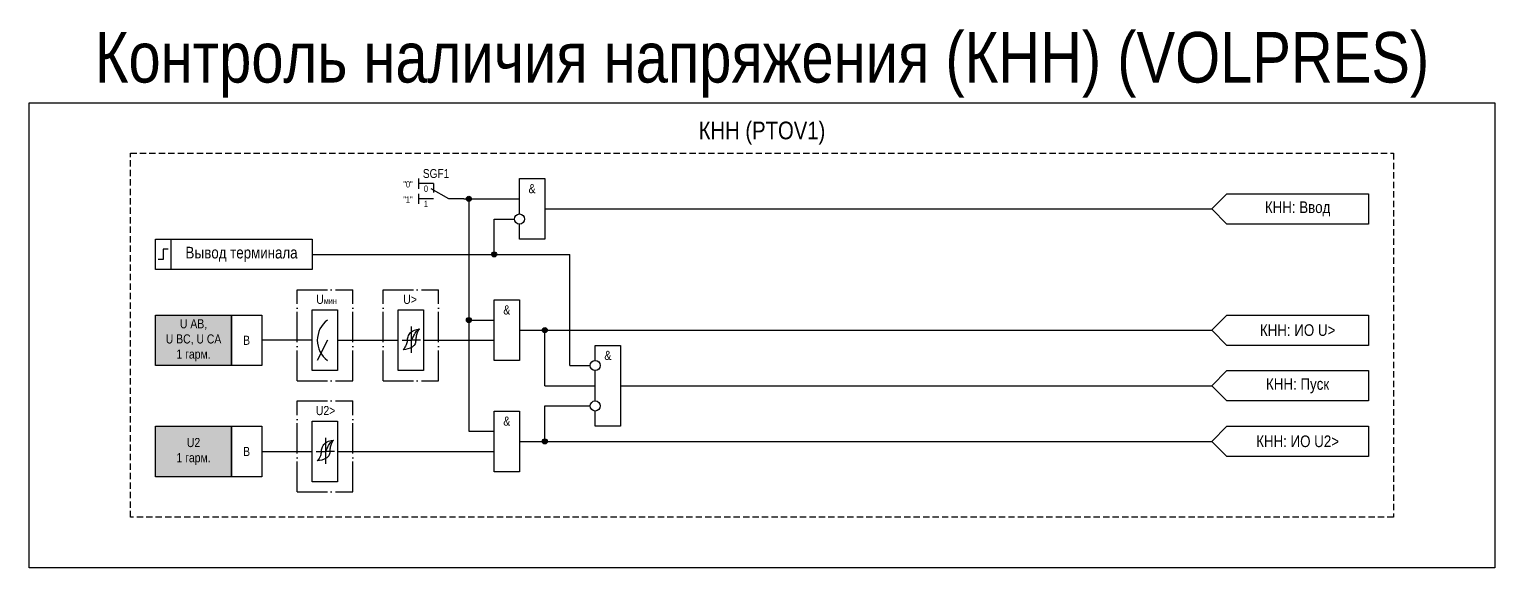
# Model space of a CAD drawing. Header units: millimetres. Extents: x -1643 to 443, y -2 to 115.
# Drawn here: x -656 to -366, y -2 to 104.5 of the extents above; entities that cross this region are included whole.
import ezdxf
from ezdxf.enums import TextEntityAlignment as Align

# ---------------------------------------------------------------- set-up
doc = ezdxf.new("R2010")
doc.units = ezdxf.units.MM
doc.linetypes.add('ACAD_ISO04W100', pattern=[30, 24, -3, 0, -3])
doc.linetypes.add('штриховая2', pattern=[0.375, 0.25, -0.125])
doc.layers.add('Основная', color=7, linetype='Continuous')
doc.styles.add('1.8_Gost_RD', font='ARIALN.TTF', dxfattribs={"height": 1.8})
doc.styles.add('2.5_Gost_RD', font='ARIALN.TTF', dxfattribs={"height": 2.5})
doc.styles.add('3.5_Gost_RD', font='ARIALN.TTF', dxfattribs={"height": 3.5})
doc.styles.add('Вывод', font='ARIALN.TTF', dxfattribs={"height": 2.5})
doc.styles.add('Компонент', font='ARIALN.TTF', dxfattribs={"height": 3.5})

# ---------------------------------------------------------------- blocks, each defined once
blk = doc.blocks.new('*U71')
at = {"layer": 'Основная', "linetype": 'ACAD_ISO04W100', "ltscale": 0.25}
for p, q in [((0, 0), (11, 0)), ((0, -18), (0, 0)), ((11, -18), (11, 0)), ((0, -18), (11, -18))]:
    blk.add_line(p, q, dxfattribs=at)
at = {"layer": 'Основная', "style": 'Компонент'}
blk.add_attdef('ОУ', text='', height=3.5, dxfattribs=at).set_placement((11, 0), align=Align.MIDDLE_CENTER)
blk = doc.blocks.new('*U83')
at = {"layer": 'Основная', "linetype": 'ACAD_ISO04W100', "ltscale": 0.25}
for p, q in [((0, 0), (11, 0)), ((0, -18), (0, 0)), ((11, -18), (11, 0)), ((0, -18), (11, -18))]:
    blk.add_line(p, q, dxfattribs=at)
at = {"layer": 'Основная', "style": 'Компонент'}
blk.add_attdef('ОУ', text='', height=3.5, dxfattribs=at).set_placement((11, 0), align=Align.MIDDLE_CENTER)
blk = doc.blocks.new('*U80')
at = {"layer": 'Основная', "ltscale": 0.35}
blk.add_line((6, 6), (6, 2.5), dxfattribs=at)
at = {"layer": 'Основная', "color": 0}
blk.add_line((0, 0), (7, 4), dxfattribs=at)
blk = doc.blocks.new('*U92')
at = {"layer": 'Основная', "color": 0}
for p, q in [((-3, 6), (-9, 6)), ((-3, 0), (-9, 0)), ((9, 0), (3, 0))]:
    blk.add_line(p, q, dxfattribs=at)
at = {"layer": 'Основная', "ltscale": 0.25, "xscale": -1}
blk.add_blockref('*U80', (3, 0), dxfattribs=at)
at = {"layer": 'Основная'}
for tag, height, style, p in [('ОУ', 3.5, 'Компонент', (-2, 10)), ('В1', 2.5, 'Вывод', (-13, 6)), ('В2', 2.5, 'Вывод', (-6, 4)), ('В3', 2.5, 'Вывод', (-6, -2))]:
    blk.add_attdef(tag, text='', height=height, dxfattribs=dict(at, style=style)).set_placement(p, align=Align.MIDDLE_CENTER)
blk = doc.blocks.new('Точка')
at = {"ltscale": 100}
h = blk.add_hatch(color=256, dxfattribs=at)
h.dxf.hatch_style = 1
edge = h.paths.add_edge_path()
edge.add_arc((0, 0), 0.5, 0, 360)
blk.add_circle((0, 0), 0.5, dxfattribs=at)

msp = doc.modelspace()

# ---------------------------------------------------------------- hatches: boundary and pattern name
at = {"ltscale": 100, "true_color": 0xf7941d}
h = msp.add_hatch(color=30, dxfattribs=at)
h.dxf.hatch_style = 1
h.paths.add_polyline_path([(-631, 48), (-616, 48), (-616, 38), (-631, 38)])
h = msp.add_hatch(color=30, dxfattribs=at)
h.dxf.hatch_style = 1
h.paths.add_polyline_path([(-631, 26), (-616, 26), (-616, 16), (-631, 16)])

# ---------------------------------------------------------------- linework, layer by layer
at = {"ltscale": 100}
for points in [[(-656, 90), (-366, 90), (-366, -2), (-656, -2)], [(-631, 48), (-616, 48), (-616, 38), (-631, 38)], [(-616, 48), (-610, 48), (-610, 38), (-616, 38)], [(-631, 26), (-616, 26), (-616, 16), (-631, 16)], [(-616, 26), (-610, 26), (-610, 16), (-616, 16)]]:
    msp.add_lwpolyline(points, close=True, dxfattribs=at)
at = {"linetype": 'штриховая2', "ltscale": 5}
msp.add_lwpolyline([(-636, 80), (-386, 80), (-386, 8), (-636, 8)], close=True, dxfattribs=at)
at = {"layer": 'Основная', "ltscale": 100}
for p, q in [((-579, 75), (-579, 73)), ((-579, 72), (-579, 70)), ((-549, 38), (-549, 60)), ((-600, 47.5), (-600, 49)), ((-600, 49), (-595, 49)), ((-600, 40), (-600, 48)), ((-595, 49), (-595, 43)), ((-583, 47.5), (-583, 49)), ((-583, 49), (-578, 49)), ((-583, 40), (-583, 48)), ((-578, 49), (-578, 43)), ((-554, 34), (-554, 45)), ((-600, 43), (-610, 43)), ((-595, 43), (-595, 37)), ((-578, 43), (-564, 43)), ((-578, 43), (-578, 37)), ((-600, 37), (-600, 40)), ((-583, 37), (-583, 40)), ((-595, 37), (-600, 37)), ((-578, 37), (-583, 37)), ((-554, 23), (-554, 30)), ((-600, 25.5), (-600, 27)), ((-600, 27), (-595, 27)), ((-595, 27), (-595, 21)), ((-600, 18), (-600, 26)), ((-595, 21), (-595, 15)), ((-595, 21), (-564, 21)), ((-600, 15), (-600, 18)), ((-595, 15), (-600, 15))]:
    msp.add_line(p, q, dxfattribs=at)
at = {"layer": 'Основная'}
for p, q in [((-580.4, 45.72), (-580.4, 40.52)), ((-597.4, 23.72), (-597.4, 18.52))]:
    msp.add_line(p, q, dxfattribs=at)
at = {"layer": 'Основная', "color": 7, "ltscale": 100}
for p, q in [((-597, 43), (-599, 39)), ((-595, 43), (-583, 43)), ((-582.21, 43), (-580.4, 43)), ((-578.58, 43), (-580.4, 43)), ((-610, 21), (-600, 21)), ((-599.21, 21), (-597.4, 21)), ((-595.58, 21), (-597.4, 21))]:
    msp.add_line(p, q, dxfattribs=at)
at = {"layer": 'Основная', "ltscale": 100}
for points in [[(-559, 68), (-559, 75), (-554, 75), (-554, 63), (-559, 63), (-559, 66)], [(-570, 71), (-559, 71)], [(-570, 71), (-569, 71), (-569, 47), (-564, 47), (-564, 47), (-564, 47)], [(-569, 71), (-569, 71), (-569, 39), (-569, 39), (-569, 25), (-564, 25)], [(-600, 60), (-564, 60), (-564, 67), (-560, 67)], [(-554, 69), (-422, 69)], [(-600, 60), (-549, 60)], [(-422, 45), (-419, 48), (-391, 48), (-391, 42), (-419, 42), (-422, 45)], [(-559, 45), (-559, 45), (-559, 45), (-422, 45)], [(-544, 39), (-544, 42), (-539, 42), (-539, 26), (-544, 26), (-544, 29)], [(-549, 38), (-545, 38)], [(-544, 31), (-544, 37)], [(-422, 34), (-419, 37), (-391, 37), (-391, 31), (-419, 31), (-422, 34)], [(-554, 34), (-544, 34)], [(-539, 34), (-422, 34)], [(-554, 30), (-545, 30)], [(-422, 23), (-419, 26), (-391, 26), (-391, 20), (-419, 20), (-422, 23)], [(-559, 23), (-422, 23)]]:
    msp.add_lwpolyline(points, dxfattribs=at)
for points in [[(-391, 72), (-391, 66), (-419, 66), (-422, 69), (-419, 72)], [(-631, 63), (-628, 63), (-628, 57), (-631, 57)], [(-631, 63), (-600, 63), (-600, 57), (-631, 57)], [(-564, 51), (-559, 51), (-559, 39), (-564, 39)], [(-564, 29), (-559, 29), (-559, 17), (-564, 17)]]:
    msp.add_lwpolyline(points, close=True, dxfattribs=at)
at = {"layer": 'Основная', "lineweight": 30, "ltscale": 100}
msp.add_lwpolyline([(-628.5, 61), (-629.5, 61), (-629.5, 59), (-630.5, 59)], dxfattribs=at)
at = {"layer": 'Основная'}
msp.add_circle((-559, 67), 1, dxfattribs=at)
at = {"layer": 'Основная', "ltscale": 100}
for centre in [(-544, 38), (-544, 30)]:
    msp.add_circle(centre, 1, dxfattribs=at)
at = {"layer": 'Основная', "color": 7, "ltscale": 100}
msp.add_arc((-594, 43), 5, 126.8699, 233.1301, dxfattribs=at)
at = {"layer": 'Основная'}
for points in [[(-581.2, 42.92), (-581.05, 43.71), (-580.56, 44.54), (-578.8, 45.26)], [(-580.4, 43), (-580, 43.72), (-579.53, 44.6), (-578.8, 45.26)], [(-579.52, 42.92), (-579.4, 43.71), (-579.19, 44.54), (-578.8, 45.26)], [(-581.2, 42.92), (-581.4, 42.13), (-582, 41.12)], [(-579.52, 42.92), (-579.75, 42.13), (-580.24, 41.67), (-582, 41.12)], [(-598.2, 20.92), (-598.05, 21.71), (-597.56, 22.54), (-595.8, 23.26)], [(-597.4, 21), (-597, 21.72), (-596.53, 22.6), (-595.8, 23.26)], [(-596.52, 20.92), (-596.4, 21.71), (-596.19, 22.54), (-595.8, 23.26)], [(-598.2, 20.92), (-598.4, 20.13), (-599, 19.12)], [(-596.52, 20.92), (-596.75, 20.13), (-597.24, 19.67), (-599, 19.12)]]:
    msp.add_spline(points, degree=3, dxfattribs=at)

# ---------------------------------------------------------------- block references
at = {"layer": 'Основная', "ltscale": 0.25}
ref = msp.add_blockref('*U92', (-574.5, 71), dxfattribs=dict(at, xscale=0.5, yscale=0.5, zscale=0.5))
ref.add_attrib('ОУ', 'SGF1', dxfattribs={"height": 1.75, "style": 'Компонент'}).set_placement((-575.5, 76), align=Align.MIDDLE_CENTER)
ref.add_attrib('В2', '0', dxfattribs={"height": 1.25, "style": 'Вывод'}).set_placement((-577.5, 73), align=Align.MIDDLE_CENTER)
ref.add_attrib('В3', '1', dxfattribs={"height": 1.25, "style": 'Вывод'}).set_placement((-577.5, 70), align=Align.MIDDLE_CENTER)
at = {"layer": 'Основная', "ltscale": 100}
for p in [(-569, 71), (-564, 60), (-569, 47), (-554, 45), (-554, 23)]:
    msp.add_blockref('Точка', p, dxfattribs=at)
at = {"layer": 'Основная', "ltscale": 0.25}
for name, p in [('*U83', (-603, 53)), ('*U71', (-586, 53)), ('*U83', (-603, 31))]:
    msp.add_blockref(name, p, dxfattribs=at)

# ---------------------------------------------------------------- texts
at = {"ltscale": 100, "attachment_point": 5}
for s, insert, char_height, width, style in [('{\\C3;Контроль наличия напряжения (КНН) (VOLPRES)}', (-511, 97.5), 10, 290, '3.5_Gost_RD'), ('U AB,\\PU BC, U CA\\P1 гарм.', (-623.5, 43), 1.8, 15, '1.8_Gost_RD'), ('В ', (-613, 43), 1.8, 6, '1.8_Gost_RD'), ('U2\\P1 гарм.', (-623.5, 21), 1.8, 15, '1.8_Gost_RD'), ('В ', (-613, 21), 1.8, 6, '1.8_Gost_RD')]:
    msp.add_mtext(s, dxfattribs=dict(at, insert=insert, char_height=char_height, width=width, style=style))
at = {"color": 30, "ltscale": 100, "insert": (-511, 84), "char_height": 3.5, "width": 250, "attachment_point": 5, "style": '3.5_Gost_RD'}
msp.add_mtext('КНН (РTOV1)', dxfattribs=at)
at = {"layer": 'Основная', "ltscale": 100, "char_height": 1.25, "attachment_point": 1, "style": '3.5_Gost_RD'}
for s, insert in [('"0"', (-582, 74.5)), ('"1"', (-582, 71.5))]:
    msp.add_mtext_dynamic_manual_height_columns(s, width=2, gutter_width=17.5, heights=[0], dxfattribs=dict(at, insert=insert))
at = {"layer": 'Основная', "ltscale": 100, "attachment_point": 5, "style": '2.5_Gost_RD'}
for s, insert, char_height, width in [('&', (-556.5, 73), 1.8, 5), ('КНН: Ввод', (-405, 69), 2.3, 28), ('&', (-561.5, 49), 1.8, 5), ('&', (-541.5, 40), 1.8, 5), ('&', (-561.5, 27), 1.8, 5)]:
    msp.add_mtext(s, dxfattribs=dict(at, insert=insert, char_height=char_height, width=width))
at = {"layer": 'Основная', "color": 0, "ltscale": 100, "char_height": 2.3, "width": 28, "attachment_point": 5, "style": '2.5_Gost_RD'}
for s, insert in [('{\\C256;Вывод терминала}', (-614, 60)), ('{\\C256;КНН: ИО U>}', (-405, 45)), ('{\\C256;КНН: Пуск}', (-405, 34)), ('{\\C256;КНН: ИО U2>}', (-405, 23))]:
    msp.add_mtext(s, dxfattribs=dict(at, insert=insert))
at = {"layer": 'Основная', "color": 7, "ltscale": 100, "char_height": 1.8, "attachment_point": 1, "style": '1.8_Gost_RD'}
for s, width, insert in [('\\pi2.78586;U{\\H0.66667x;мин}', 11, (-602, 52)), ('U>', 4, (-582, 52)), ('\\pi3.7178;U2>', 11, (-603, 30))]:
    msp.add_mtext_dynamic_manual_height_columns(s, width=width, gutter_width=17.5, heights=[0], dxfattribs=dict(at, insert=insert))

doc.saveas('drawing.dxf')
